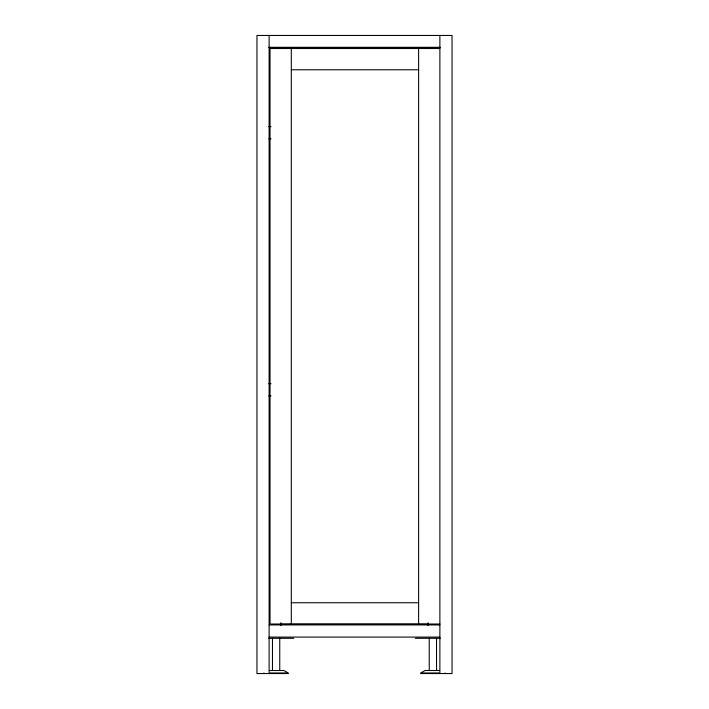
<?xml version="1.0" encoding="UTF-8"?>
<svg xmlns="http://www.w3.org/2000/svg" width="709" height="709" viewBox="0 0 709 709"><rect width="100%" height="100%" fill="white"/><g stroke="black" fill="none" stroke-linecap="round" stroke-linejoin="round"><path stroke-width="1.06" d="M268.808 47.299L440.192 47.299M269.119 47.6L439.881 47.6M439.881 48.513L270.032 48.513L270.032 624.017L439.881 624.017M291.302 69.783L418.611 69.783M268.808 126.61L271.024 126.61M268.808 138.76L271.024 138.76M268.808 383.666L271.024 383.666M268.808 395.826L271.024 395.826M291.302 602.747L418.611 602.747M281.881 624.328L427.119 624.328M269.119 624.93L439.881 624.93M269.119 637.09L439.881 637.09M268.773 638.304L293.73 638.304M415.27 638.304L440.227 638.304M269.367 670.51L283.884 670.51L288.262 672.965L270.032 672.965M439.633 670.51L425.116 670.51L420.738 672.965L438.968 672.965M288.262 673.55L256.959 673.55L256.959 35.45L452.041 35.45L452.041 673.55L420.738 673.55M445.048 672.965L445.048 673.55M439.881 35.45L439.881 673.55M436.54 638.304L436.54 670.51M429.246 638.304L429.246 670.51M428.333 623.034L428.333 625.241M428.032 623.034L428.032 625.241M418.611 48.513L418.611 624.017M291.302 48.513L291.302 624.017M280.968 623.034L280.968 625.241M280.667 623.034L280.667 625.241M279.754 638.304L279.754 670.51M272.46 638.304L272.46 670.51M269.119 35.45L269.119 673.55M263.952 672.965L263.952 673.55"/></g></svg>
